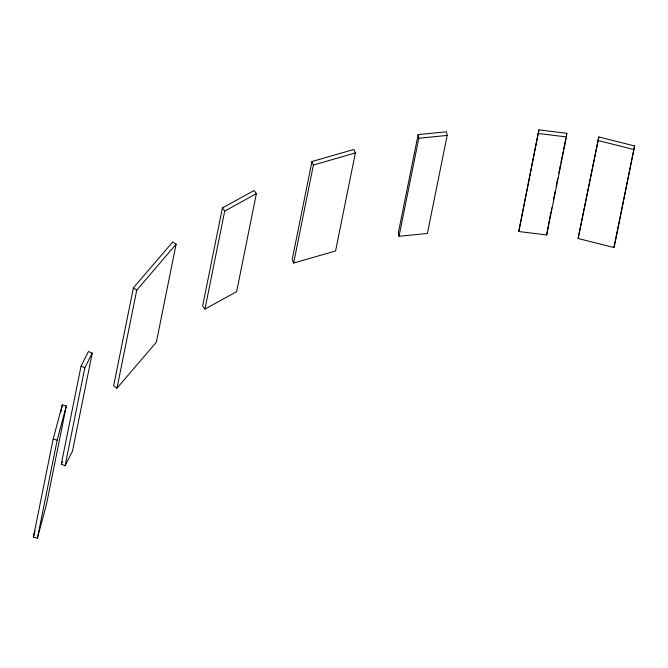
<?xml version="1.0" encoding="UTF-8"?>
<svg xmlns="http://www.w3.org/2000/svg" width="668" height="668" viewBox="0 0 668 668"><rect width="100%" height="100%" fill="white"/><g stroke="black" fill="none" stroke-linecap="round" stroke-linejoin="round"><path stroke-width="1" d="M518.785 231.52L538.909 129.876L566.815 133.308L566.456 136.932L546.691 234.952L518.785 231.52L538.909 129.876M546.691 234.952L549.113 221.116M33.4 537.114L53.164 439.093L62.283 404.958L66.307 405.969L46.543 503.998L37.425 538.124L33.4 537.114L35.012 531.093M60.838 412.106L62.283 404.958M37.425 538.124L57.189 440.103L66.307 405.969M61.289 464.151L81.053 366.131L88.443 351.51L92.234 353.147L72.47 451.167L65.072 465.788L61.289 464.151L62.675 461.413M65.072 465.788L84.836 367.767L92.234 353.147M133.4 287.858L113.635 385.879L116.975 388.183L156.345 342.216L176.11 244.196L172.77 241.891L133.4 287.858L136.74 290.162L116.975 388.183M222.402 207.94L202.638 305.961L204.942 309.1L236.622 291.666L256.387 193.645L254.074 190.505L222.402 207.94L224.715 211.08L204.942 309.1M311.948 161.539L292.183 259.56L293.644 263.05L335.586 250.984L355.351 152.955L353.898 149.473L311.948 161.539L313.409 165.029L293.644 263.05M418.135 134.61L398.37 232.631L399.038 236.272L427.386 233.458L447.151 135.437L446.491 131.805L418.135 134.61L418.803 138.243L399.038 236.272M549.522 219.079L550.966 211.931M551.376 209.886L551.793 207.848M553.438 199.682L555.083 191.507M556.11 186.405L557.763 178.239M558.79 173.129L560.435 164.963M560.844 162.917L563.116 151.686M563.525 149.649L565.788 138.41M566.197 136.372L566.815 133.308M578.112 238.493L598.82 136.948L634.6 145.966L614.836 243.995L613.892 247.511L578.112 238.493L598.82 136.948M613.892 247.511L634.6 145.966M136.74 290.162L176.11 244.196M224.715 211.08L256.387 193.645M313.409 165.029L355.351 152.955M418.803 138.243L447.151 135.437M538.55 133.5L566.456 136.932M597.877 140.464L633.656 149.482M53.164 439.093L57.189 440.103M81.053 366.131L84.836 367.767"/></g></svg>
